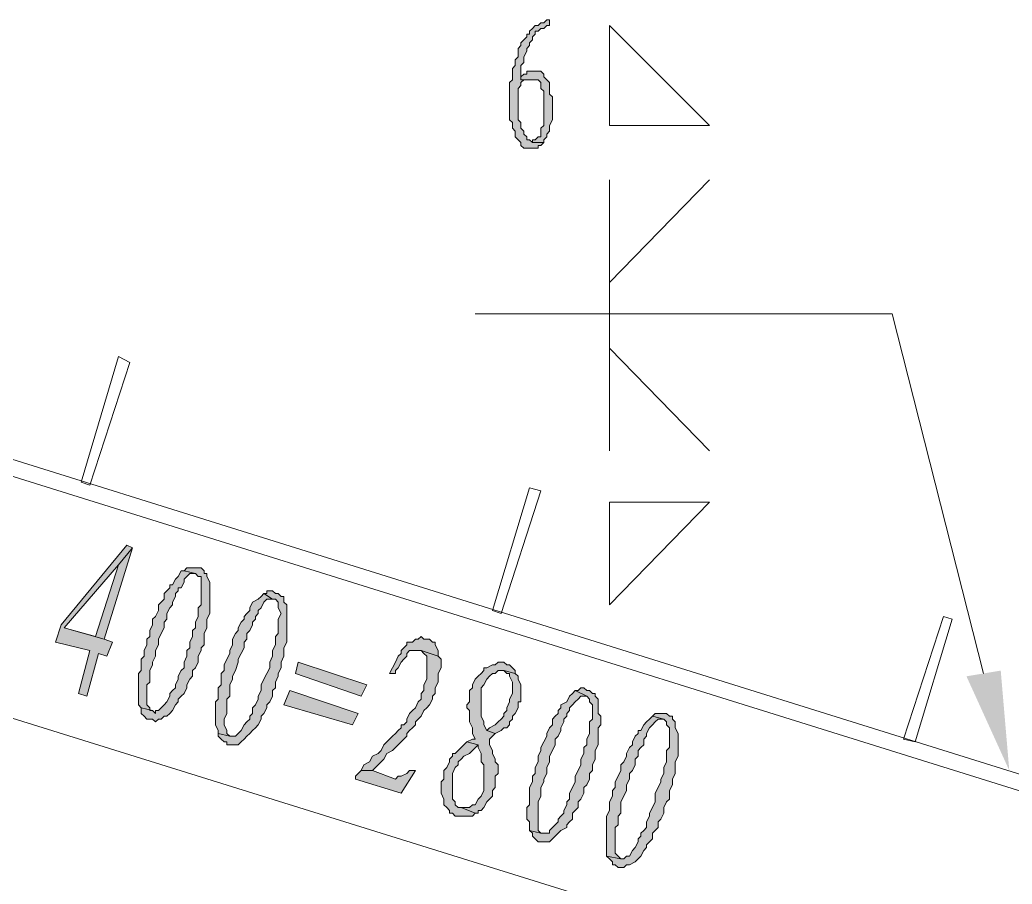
# Model space of a CAD drawing. Header units: millimetres. Extents: x 24 to 410, y 10 to 282.
# Drawn here: x 58.65 to 73.36, y 206.89 to 219.71 of the extents above; entities that cross this region are included whole.
import ezdxf

# ---------------------------------------------------------------- set-up
doc = ezdxf.new("R2010")
doc.units = ezdxf.units.MM

msp = doc.modelspace()

# ---------------------------------------------------------------- hatches: boundary and pattern name
h = msp.add_hatch(color=256)
h.dxf.hatch_style = 2
h.paths.add_polyline_path([(66.505667, 219.71), (66.463333, 219.71), (66.421, 219.667667), (66.378667, 219.667667), (66.336333, 219.625333), (66.294, 219.625333), (66.251667, 219.583), (66.209333, 219.540667), (66.209333, 219.498333), (66.167, 219.498333), (66.167, 219.456), (66.124667, 219.413667), (66.082333, 219.371333), (66.082333, 219.329), (66.04, 219.286667), (66.04, 219.159667), (65.997667, 219.117333), (65.997667, 219.032667), (65.955333, 218.990333), (65.955333, 218.821), (65.913, 218.778667), (65.913, 218.228333), (65.955333, 218.186), (65.955333, 218.101333), (65.997667, 218.059), (65.997667, 217.974333), (66.04, 217.932), (66.082333, 217.889667), (66.082333, 217.847333), (66.124667, 217.805), (66.336333, 217.805), (66.336333, 217.847333), (66.378667, 217.847333), (66.421, 217.889667), (66.251667, 217.889667), (66.209333, 217.932), (66.167, 217.932), (66.167, 217.974333), (66.124667, 218.016667), (66.124667, 218.059), (66.082333, 218.101333), (66.082333, 218.186), (66.04, 218.228333), (66.04, 218.694), (66.082333, 218.736333), (66.082333, 218.778667), (66.124667, 218.821), (66.294, 218.821), (66.082333, 218.821), (66.082333, 219.032667), (66.124667, 219.075), (66.124667, 219.159667), (66.167, 219.244333), (66.167, 219.286667), (66.209333, 219.329), (66.209333, 219.371333), (66.251667, 219.413667), (66.251667, 219.456), (66.294, 219.498333), (66.294, 219.540667), (66.336333, 219.540667), (66.378667, 219.583), (66.421, 219.583), (66.463333, 219.625333), (66.505667, 219.625333)])
h = msp.add_hatch(color=256)
h.dxf.hatch_style = 2
h.paths.add_polyline_path([(66.294, 218.948), (66.167, 218.948), (66.167, 218.905667), (66.124667, 218.905667), (66.082333, 218.863333), (66.082333, 218.821), (66.294, 218.821), (66.336333, 218.821), (66.378667, 218.778667), (66.378667, 218.694), (66.421, 218.651667), (66.421, 218.143667), (66.378667, 218.101333), (66.378667, 218.059), (66.378667, 217.974333), (66.336333, 217.974333), (66.294, 217.932), (66.251667, 217.932), (66.251667, 217.889667), (66.421, 217.889667), (66.421, 217.932), (66.463333, 217.974333), (66.463333, 218.016667), (66.505667, 218.059), (66.505667, 218.143667), (66.548, 218.228333), (66.548, 218.567), (66.505667, 218.609333), (66.505667, 218.778667), (66.463333, 218.821), (66.421, 218.863333), (66.421, 218.905667), (66.378667, 218.948)])
h = msp.add_hatch(color=256)
h.dxf.hatch_style = 2
h.paths.add_polyline_path([(60.325, 211.878333), (60.240333, 211.920667), (59.266667, 210.735333), (59.182, 210.481333), (59.69, 210.354333), (59.520667, 209.719333), (59.647667, 209.677), (59.817, 210.312), (59.944, 210.269667), (60.028667, 210.481333), (59.901667, 210.523667), (59.309, 210.693), (60.113333, 211.624333)])
h = msp.add_hatch(color=256)
h.dxf.hatch_style = 2
h.paths.add_polyline_path([(60.325, 211.878333), (60.113333, 211.624333), (59.774667, 210.566), (59.309, 210.693), (59.901667, 210.523667)])
h = msp.add_hatch(color=256)
h.dxf.hatch_style = 2
h.paths.add_polyline_path([(61.298667, 211.582), (61.129333, 211.582), (61.087, 211.539667), (61.256333, 211.497333), (61.298667, 211.455), (61.341, 211.455), (61.341, 211.412667), (61.341, 211.031667), (61.298667, 210.989333), (61.298667, 210.862333), (61.256333, 210.777667), (61.256333, 210.693), (61.214, 210.650667), (61.214, 210.566), (61.171667, 210.481333), (61.171667, 210.396667), (61.129333, 210.354333), (61.129333, 210.269667), (61.087, 210.185), (61.087, 210.100333), (61.044667, 210.058), (61.002333, 209.973333), (61.002333, 209.931), (60.96, 209.846333), (60.96, 209.804), (60.917667, 209.761667), (60.875333, 209.719333), (60.875333, 209.677), (60.833, 209.592333), (60.790667, 209.55), (60.748333, 209.507667), (60.706, 209.465333), (60.663667, 209.465333), (60.663667, 209.423), (60.621333, 209.465333), (60.452, 209.507667), (60.452, 209.423), (60.494333, 209.380667), (60.536667, 209.338333), (60.621333, 209.338333), (60.663667, 209.296), (60.706, 209.338333), (60.748333, 209.338333), (60.790667, 209.380667), (60.833, 209.380667), (60.875333, 209.423), (60.917667, 209.465333), (60.96, 209.55), (61.002333, 209.592333), (61.002333, 209.634667), (61.044667, 209.677), (61.087, 209.719333), (61.129333, 209.804), (61.129333, 209.846333), (61.171667, 209.931), (61.214, 209.973333), (61.214, 210.058), (61.256333, 210.100333), (61.298667, 210.185), (61.298667, 210.269667), (61.341, 210.354333), (61.341, 210.396667), (61.383333, 210.439), (61.383333, 210.608333), (61.425667, 210.693), (61.425667, 210.82), (61.468, 210.904667), (61.468, 211.370333), (61.425667, 211.455), (61.425667, 211.497333), (61.383333, 211.497333), (61.383333, 211.539667), (61.341, 211.582)])
h = msp.add_hatch(color=256)
h.dxf.hatch_style = 2
h.paths.add_polyline_path([(61.087, 211.539667), (61.044667, 211.539667), (61.002333, 211.455), (60.96, 211.412667), (60.917667, 211.328), (60.875333, 211.328), (60.875333, 211.285667), (60.833, 211.243333), (60.790667, 211.201), (60.790667, 211.116333), (60.748333, 211.074), (60.706, 211.031667), (60.706, 210.947), (60.663667, 210.862333), (60.621333, 210.82), (60.621333, 210.735333), (60.579, 210.650667), (60.579, 210.566), (60.536667, 210.523667), (60.536667, 210.439), (60.494333, 210.354333), (60.494333, 210.269667), (60.452, 210.227333), (60.452, 210.058), (60.409667, 210.015667), (60.409667, 209.931), (60.409667, 209.55), (60.452, 209.507667), (60.621333, 209.465333), (60.579, 209.465333), (60.579, 209.507667), (60.536667, 209.55), (60.536667, 209.846333), (60.579, 209.888667), (60.579, 210.058), (60.621333, 210.142667), (60.621333, 210.185), (60.663667, 210.269667), (60.663667, 210.354333), (60.706, 210.439), (60.706, 210.523667), (60.748333, 210.608333), (60.790667, 210.693), (60.790667, 210.777667), (60.833, 210.82), (60.833, 210.904667), (60.875333, 210.989333), (60.917667, 211.031667), (60.917667, 211.074), (60.96, 211.158667), (60.96, 211.201), (61.002333, 211.243333), (61.002333, 211.285667), (61.044667, 211.285667), (61.087, 211.370333), (61.087, 211.412667), (61.129333, 211.455), (61.171667, 211.497333), (61.256333, 211.497333)])
h = msp.add_hatch(color=256)
h.dxf.hatch_style = 2
h.paths.add_polyline_path([(62.272333, 211.201), (62.23, 211.158667), (62.187667, 211.116333), (62.103, 211.074), (62.060667, 210.989333), (62.060667, 210.947), (62.018333, 210.904667), (61.976, 210.862333), (61.976, 210.82), (61.933667, 210.777667), (61.891333, 210.693), (61.891333, 210.650667), (61.849, 210.608333), (61.806667, 210.523667), (61.806667, 210.439), (61.764333, 210.354333), (61.764333, 210.312), (61.722, 210.227333), (61.679667, 210.142667), (61.679667, 210.058), (61.637333, 210.015667), (61.637333, 209.846333), (61.595, 209.804), (61.595, 209.634667), (61.552667, 209.592333), (61.552667, 209.253667), (61.595, 209.169), (61.595, 209.126667), (61.764333, 209.084333), (61.722, 209.126667), (61.722, 209.169), (61.679667, 209.253667), (61.679667, 209.338333), (61.722, 209.423), (61.722, 209.634667), (61.764333, 209.677), (61.764333, 209.846333), (61.806667, 209.931), (61.806667, 209.973333), (61.849, 210.058), (61.891333, 210.185), (61.891333, 210.227333), (61.933667, 210.312), (61.976, 210.396667), (61.976, 210.481333), (62.018333, 210.523667), (62.018333, 210.608333), (62.060667, 210.650667), (62.103, 210.735333), (62.103, 210.777667), (62.145333, 210.82), (62.145333, 210.862333), (62.187667, 210.904667), (62.187667, 210.947), (62.23, 210.989333), (62.272333, 211.074), (62.314667, 211.116333), (62.399333, 211.116333)])
h = msp.add_hatch(color=256)
h.dxf.hatch_style = 2
h.paths.add_polyline_path([(62.441667, 211.201), (62.399333, 211.243333), (62.314667, 211.243333), (62.314667, 211.201), (62.272333, 211.201), (62.399333, 211.116333), (62.441667, 211.116333), (62.484, 211.074), (62.484, 210.989333), (62.526333, 210.904667), (62.484, 210.82), (62.484, 210.608333), (62.441667, 210.566), (62.441667, 210.439), (62.399333, 210.354333), (62.399333, 210.269667), (62.357, 210.185), (62.357, 210.100333), (62.314667, 210.015667), (62.272333, 209.931), (62.23, 209.846333), (62.23, 209.761667), (62.187667, 209.677), (62.187667, 209.634667), (62.145333, 209.55), (62.103, 209.507667), (62.103, 209.423), (62.060667, 209.380667), (62.060667, 209.338333), (62.018333, 209.296), (61.976, 209.253667), (61.933667, 209.169), (61.891333, 209.126667), (61.849, 209.084333), (61.764333, 209.084333), (61.595, 209.126667), (61.595, 209.084333), (61.637333, 209.042), (61.679667, 208.999667), (61.722, 208.999667), (61.722, 208.957333), (61.891333, 208.957333), (61.933667, 208.999667), (61.976, 209.042), (62.018333, 209.084333), (62.060667, 209.126667), (62.103, 209.169), (62.145333, 209.211333), (62.187667, 209.253667), (62.23, 209.338333), (62.23, 209.380667), (62.272333, 209.423), (62.314667, 209.507667), (62.314667, 209.55), (62.357, 209.592333), (62.399333, 209.677), (62.399333, 209.761667), (62.441667, 209.804), (62.441667, 209.888667), (62.484, 209.973333), (62.484, 210.015667), (62.526333, 210.100333), (62.526333, 210.185), (62.568667, 210.269667), (62.568667, 210.396667), (62.611, 210.481333), (62.611, 211.031667), (62.568667, 211.074), (62.568667, 211.158667), (62.526333, 211.158667), (62.484, 211.201)])
h = msp.add_hatch(color=256)
h.dxf.hatch_style = 2
h.paths.add_polyline_path([(64.685333, 210.523667), (64.643, 210.523667), (64.600667, 210.566), (64.558333, 210.523667), (64.516, 210.523667), (64.473667, 210.481333), (64.389, 210.481333), (64.389, 210.439), (64.346667, 210.396667), (64.304333, 210.354333), (64.304333, 210.312), (64.262, 210.269667), (64.219667, 210.185), (64.177333, 210.100333), (64.135, 210.015667), (64.219667, 210.015667), (64.219667, 210.058), (64.262, 210.100333), (64.304333, 210.185), (64.346667, 210.227333), (64.389, 210.269667), (64.389, 210.312), (64.431333, 210.354333), (64.516, 210.354333), (64.600667, 210.354333), (64.854667, 210.269667), (64.854667, 210.354333), (64.812333, 210.439), (64.812333, 210.481333), (64.77, 210.481333), (64.727667, 210.523667)])
h = msp.add_hatch(color=256)
h.dxf.hatch_style = 2
h.paths.add_polyline_path([(64.854667, 210.269667), (64.600667, 210.354333), (64.643, 210.312), (64.685333, 210.269667), (64.685333, 209.931), (64.643, 209.846333), (64.643, 209.761667), (64.600667, 209.719333), (64.600667, 209.634667), (64.558333, 209.592333), (64.516, 209.507667), (64.473667, 209.465333), (64.431333, 209.423), (64.389, 209.338333), (64.389, 209.296), (64.346667, 209.253667), (64.304333, 209.253667), (64.304333, 209.211333), (64.262, 209.169), (64.219667, 209.126667), (64.177333, 209.084333), (64.135, 209.042), (64.092667, 208.999667), (64.050333, 208.957333), (64.008, 208.872667), (63.965667, 208.830333), (63.881, 208.788), (63.838667, 208.703333), (63.754, 208.661), (63.711667, 208.576333), (63.881, 208.576333), (63.923333, 208.618667), (63.965667, 208.661), (64.008, 208.703333), (64.050333, 208.745667), (64.092667, 208.830333), (64.177333, 208.872667), (64.219667, 208.915), (64.262, 208.957333), (64.304333, 208.999667), (64.346667, 209.042), (64.389, 209.084333), (64.389, 209.126667), (64.431333, 209.169), (64.473667, 209.211333), (64.516, 209.253667), (64.516, 209.296), (64.558333, 209.338333), (64.600667, 209.380667), (64.643, 209.465333), (64.685333, 209.507667), (64.727667, 209.55), (64.77, 209.634667), (64.77, 209.677), (64.812333, 209.719333), (64.812333, 209.804), (64.854667, 209.888667), (64.854667, 210.015667), (64.897, 210.100333), (64.897, 210.227333)])
h = msp.add_hatch(color=256)
h.dxf.hatch_style = 2
h.paths.add_polyline_path([(63.796333, 209.846333), (62.780333, 210.185), (62.738, 210.015667), (63.711667, 209.677)])
h = msp.add_hatch(color=256)
h.dxf.hatch_style = 2
h.paths.add_polyline_path([(65.870667, 210.142667), (65.828333, 210.185), (65.743667, 210.185), (65.701333, 210.142667), (65.659, 210.142667), (65.574333, 210.100333), (65.532, 210.100333), (65.532, 210.058), (65.489667, 210.015667), (65.447333, 209.973333), (65.405, 209.931), (65.362667, 209.846333), (65.362667, 209.804), (65.320333, 209.761667), (65.320333, 209.592333), (65.278, 209.55), (65.278, 209.507667), (65.320333, 209.465333), (65.320333, 209.296), (65.362667, 209.211333), (65.362667, 209.126667), (65.405, 209.042), (65.362667, 209.042), (65.278, 208.999667), (65.447333, 208.957333), (65.447333, 208.915), (65.489667, 208.830333), (65.489667, 208.703333), (65.532, 208.661), (65.532, 208.28), (65.489667, 208.195333), (65.447333, 208.153), (65.405, 208.068333), (65.362667, 208.068333), (65.320333, 208.026), (65.193333, 208.026), (65.405, 207.941333), (65.447333, 207.941333), (65.447333, 207.983667), (65.489667, 207.983667), (65.532, 208.026), (65.574333, 208.110667), (65.616667, 208.153), (65.659, 208.195333), (65.659, 208.28), (65.701333, 208.322333), (65.701333, 208.491667), (65.743667, 208.534), (65.743667, 208.661), (65.701333, 208.703333), (65.701333, 208.745667), (65.659, 208.830333), (65.659, 208.872667), (65.616667, 208.957333), (65.616667, 209.042), (65.659, 209.084333), (65.701333, 209.126667), (65.574333, 209.169), (65.532, 209.253667), (65.532, 209.296), (65.489667, 209.380667), (65.489667, 209.804), (65.532, 209.846333), (65.574333, 209.931), (65.616667, 209.973333), (65.659, 210.015667), (65.701333, 210.015667), (65.743667, 210.058), (65.828333, 210.058), (65.997667, 210.015667), (65.997667, 210.058), (65.955333, 210.100333), (65.913, 210.142667)])
h = msp.add_hatch(color=256)
h.dxf.hatch_style = 2
h.paths.add_polyline_path([(65.997667, 210.015667), (65.828333, 210.058), (65.870667, 210.015667), (65.913, 210.015667), (65.913, 209.973333), (65.955333, 209.888667), (65.955333, 209.719333), (65.913, 209.634667), (65.913, 209.592333), (65.870667, 209.507667), (65.870667, 209.465333), (65.828333, 209.423), (65.828333, 209.380667), (65.786, 209.338333), (65.743667, 209.296), (65.701333, 209.253667), (65.616667, 209.211333), (65.574333, 209.169), (65.701333, 209.126667), (65.786, 209.169), (65.828333, 209.211333), (65.870667, 209.211333), (65.913, 209.253667), (65.913, 209.296), (65.955333, 209.338333), (65.955333, 209.380667), (65.997667, 209.423), (66.04, 209.507667), (66.04, 209.592333), (66.082333, 209.592333), (66.082333, 209.846333), (66.04, 209.931), (66.04, 209.973333)])
h = msp.add_hatch(color=256)
h.dxf.hatch_style = 2
h.paths.add_polyline_path([(73.194333, 210.058), (73.321333, 208.576333), (72.686333, 209.973333)])
h = msp.add_hatch(color=256)
h.dxf.hatch_style = 2
h.paths.add_polyline_path([(67.056, 209.761667), (67.013667, 209.804), (66.971333, 209.804), (66.929, 209.761667), (66.886667, 209.761667), (67.056, 209.677), (67.098333, 209.634667), (67.098333, 209.592333), (67.140667, 209.55), (67.140667, 209.338333), (67.098333, 209.296), (67.098333, 209.126667), (67.056, 209.042), (67.056, 208.957333), (67.013667, 208.915), (67.013667, 208.830333), (66.971333, 208.745667), (66.971333, 208.661), (66.929, 208.576333), (66.886667, 208.491667), (66.886667, 208.407), (66.844333, 208.322333), (66.802, 208.237667), (66.802, 208.153), (66.759667, 208.110667), (66.759667, 208.068333), (66.717333, 207.983667), (66.717333, 207.941333), (66.675, 207.899), (66.632667, 207.856667), (66.632667, 207.814333), (66.548, 207.729667), (66.505667, 207.687333), (66.505667, 207.645), (66.463333, 207.645), (66.378667, 207.645), (66.209333, 207.687333), (66.251667, 207.645), (66.251667, 207.602667), (66.294, 207.560333), (66.336333, 207.518), (66.505667, 207.518), (66.548, 207.560333), (66.590333, 207.602667), (66.632667, 207.645), (66.675, 207.687333), (66.759667, 207.729667), (66.759667, 207.772), (66.802, 207.814333), (66.844333, 207.856667), (66.844333, 207.941333), (66.886667, 207.983667), (66.929, 208.026), (66.929, 208.110667), (66.971333, 208.153), (67.013667, 208.237667), (67.013667, 208.322333), (67.056, 208.364667), (67.098333, 208.449333), (67.098333, 208.534), (67.140667, 208.576333), (67.140667, 208.661), (67.183, 208.745667), (67.183, 208.872667), (67.225333, 208.957333), (67.225333, 209.211333), (67.267667, 209.253667), (67.267667, 209.380667), (67.225333, 209.423), (67.225333, 209.634667), (67.183, 209.677), (67.183, 209.719333), (67.140667, 209.719333), (67.098333, 209.761667)])
h = msp.add_hatch(color=256)
h.dxf.hatch_style = 2
h.paths.add_polyline_path([(63.669333, 209.423), (62.653333, 209.761667), (62.568667, 209.55), (63.584667, 209.253667)])
h = msp.add_hatch(color=256)
h.dxf.hatch_style = 2
h.paths.add_polyline_path([(66.886667, 209.761667), (66.844333, 209.719333), (66.802, 209.677), (66.759667, 209.592333), (66.675, 209.55), (66.675, 209.507667), (66.632667, 209.465333), (66.632667, 209.423), (66.590333, 209.380667), (66.548, 209.338333), (66.548, 209.253667), (66.505667, 209.211333), (66.463333, 209.126667), (66.463333, 209.084333), (66.421, 208.999667), (66.378667, 208.915), (66.378667, 208.872667), (66.336333, 208.788), (66.336333, 208.703333), (66.294, 208.618667), (66.294, 208.534), (66.251667, 208.491667), (66.251667, 208.407), (66.209333, 208.322333), (66.209333, 208.195333), (66.209333, 208.153), (66.209333, 208.068333), (66.167, 208.026), (66.167, 207.856667), (66.209333, 207.814333), (66.209333, 207.687333), (66.378667, 207.645), (66.336333, 207.687333), (66.336333, 208.110667), (66.378667, 208.195333), (66.378667, 208.322333), (66.421, 208.407), (66.421, 208.449333), (66.463333, 208.534), (66.463333, 208.618667), (66.505667, 208.703333), (66.505667, 208.788), (66.548, 208.872667), (66.590333, 208.957333), (66.590333, 209.042), (66.632667, 209.084333), (66.675, 209.169), (66.675, 209.211333), (66.717333, 209.296), (66.717333, 209.338333), (66.759667, 209.380667), (66.759667, 209.423), (66.802, 209.465333), (66.802, 209.507667), (66.844333, 209.55), (66.886667, 209.592333), (66.929, 209.634667), (66.971333, 209.677), (67.056, 209.677)])
h = msp.add_hatch(color=256)
h.dxf.hatch_style = 2
h.paths.add_polyline_path([(68.241333, 209.423), (68.072, 209.423), (68.029667, 209.380667), (68.199, 209.338333), (68.241333, 209.296), (68.241333, 209.253667), (68.283667, 209.211333), (68.283667, 208.915), (68.241333, 208.872667), (68.241333, 208.703333), (68.199, 208.618667), (68.199, 208.534), (68.156667, 208.449333), (68.156667, 208.407), (68.114333, 208.322333), (68.072, 208.237667), (68.072, 208.195333), (68.072, 208.110667), (68.029667, 208.026), (67.987333, 207.941333), (67.987333, 207.899), (67.945, 207.814333), (67.945, 207.729667), (67.902667, 207.687333), (67.860333, 207.645), (67.860333, 207.602667), (67.818, 207.560333), (67.818, 207.518), (67.775667, 207.433333), (67.733333, 207.391), (67.691, 207.306333), (67.648667, 207.306333), (67.606333, 207.264), (67.564, 207.264), (67.352333, 207.306333), (67.394667, 207.264), (67.437, 207.221667), (67.437, 207.179333), (67.479333, 207.179333), (67.521667, 207.137), (67.606333, 207.137), (67.648667, 207.179333), (67.691, 207.179333), (67.775667, 207.221667), (67.818, 207.264), (67.860333, 207.306333), (67.902667, 207.391), (67.945, 207.433333), (67.945, 207.475667), (67.987333, 207.518), (68.029667, 207.560333), (68.029667, 207.645), (68.072, 207.687333), (68.114333, 207.729667), (68.114333, 207.814333), (68.156667, 207.856667), (68.199, 207.941333), (68.199, 208.026), (68.241333, 208.110667), (68.283667, 208.153), (68.283667, 208.28), (68.326, 208.364667), (68.326, 208.449333), (68.368333, 208.534), (68.368333, 208.703333), (68.410667, 208.788), (68.410667, 209.126667), (68.368333, 209.211333), (68.368333, 209.296), (68.326, 209.338333), (68.326, 209.380667), (68.283667, 209.380667)])
h = msp.add_hatch(color=256)
h.dxf.hatch_style = 2
h.paths.add_polyline_path([(68.029667, 209.380667), (67.987333, 209.338333), (67.945, 209.296), (67.902667, 209.253667), (67.860333, 209.169), (67.818, 209.169), (67.818, 209.126667), (67.775667, 209.084333), (67.733333, 208.999667), (67.733333, 208.957333), (67.691, 208.915), (67.648667, 208.830333), (67.648667, 208.788), (67.606333, 208.703333), (67.564, 208.661), (67.564, 208.576333), (67.521667, 208.491667), (67.479333, 208.407), (67.479333, 208.322333), (67.437, 208.28), (67.437, 208.195333), (67.394667, 208.110667), (67.394667, 207.983667), (67.352333, 207.899), (67.352333, 207.856667), (67.352333, 207.772), (67.352333, 207.306333), (67.564, 207.264), (67.521667, 207.306333), (67.479333, 207.348667), (67.479333, 207.729667), (67.521667, 207.772), (67.521667, 207.899), (67.564, 207.941333), (67.564, 208.110667), (67.606333, 208.195333), (67.648667, 208.28), (67.648667, 208.364667), (67.691, 208.449333), (67.691, 208.534), (67.733333, 208.576333), (67.775667, 208.661), (67.775667, 208.745667), (67.818, 208.788), (67.818, 208.872667), (67.860333, 208.915), (67.902667, 208.957333), (67.902667, 209.042), (67.945, 209.084333), (67.945, 209.126667), (67.987333, 209.211333), (68.029667, 209.253667), (68.072, 209.296), (68.114333, 209.338333), (68.199, 209.338333)])
h = msp.add_hatch(color=256)
h.dxf.hatch_style = 2
h.paths.add_polyline_path([(65.278, 208.999667), (65.235667, 208.957333), (65.193333, 208.915), (65.151, 208.872667), (65.108667, 208.830333), (65.066333, 208.830333), (65.066333, 208.788), (65.024, 208.745667), (65.024, 208.703333), (64.981667, 208.618667), (64.939333, 208.576333), (64.939333, 208.449333), (64.897, 208.407), (64.897, 208.237667), (64.939333, 208.153), (64.939333, 208.068333), (64.981667, 208.026), (65.024, 207.983667), (65.024, 207.941333), (65.066333, 207.941333), (65.108667, 207.899), (65.151, 207.899), (65.193333, 207.899), (65.362667, 207.899), (65.405, 207.941333), (65.193333, 208.026), (65.151, 208.026), (65.108667, 208.068333), (65.108667, 208.110667), (65.066333, 208.153), (65.066333, 208.534), (65.108667, 208.618667), (65.151, 208.661), (65.151, 208.703333), (65.193333, 208.745667), (65.235667, 208.788), (65.320333, 208.830333), (65.362667, 208.872667), (65.447333, 208.957333)])
h = msp.add_hatch(color=256)
h.dxf.hatch_style = 2
h.paths.add_polyline_path([(64.516, 208.576333), (64.431333, 208.576333), (64.389, 208.534), (64.304333, 208.491667), (64.262, 208.491667), (64.219667, 208.449333), (63.881, 208.576333), (63.711667, 208.576333), (63.627, 208.491667), (63.627, 208.449333), (64.304333, 208.237667)])

# ---------------------------------------------------------------- linework, layer by layer
at = {"lineweight": 0}
for points in [[(66.505667, 219.71), (66.463333, 219.71), (66.421, 219.667667), (66.378667, 219.667667), (66.336333, 219.625333), (66.294, 219.625333), (66.251667, 219.583), (66.209333, 219.540667), (66.209333, 219.498333), (66.167, 219.498333), (66.167, 219.456), (66.124667, 219.413667), (66.082333, 219.371333), (66.082333, 219.329), (66.04, 219.286667), (66.04, 219.159667), (65.997667, 219.117333), (65.997667, 219.032667), (65.955333, 218.990333), (65.955333, 218.821), (65.913, 218.778667), (65.913, 218.228333), (65.955333, 218.186), (65.955333, 218.101333), (65.997667, 218.059), (65.997667, 217.974333), (66.04, 217.932), (66.082333, 217.889667), (66.082333, 217.847333), (66.124667, 217.805), (66.336333, 217.805), (66.336333, 217.847333), (66.378667, 217.847333), (66.421, 217.889667), (66.251667, 217.889667), (66.209333, 217.932), (66.167, 217.932), (66.167, 217.974333), (66.124667, 218.016667), (66.124667, 218.059), (66.082333, 218.101333), (66.082333, 218.186), (66.04, 218.228333), (66.04, 218.694), (66.082333, 218.736333), (66.082333, 218.778667), (66.124667, 218.821), (66.294, 218.821), (66.082333, 218.821), (66.082333, 219.032667), (66.124667, 219.075), (66.124667, 219.159667), (66.167, 219.244333), (66.167, 219.286667), (66.209333, 219.329), (66.209333, 219.371333), (66.251667, 219.413667), (66.251667, 219.456), (66.294, 219.498333), (66.294, 219.540667), (66.336333, 219.540667), (66.378667, 219.583), (66.421, 219.583), (66.463333, 219.625333), (66.505667, 219.625333)], [(67.394667, 218.143667), (67.394667, 219.625333), (68.876333, 218.143667)], [(66.294, 218.948), (66.167, 218.948), (66.167, 218.905667), (66.124667, 218.905667), (66.082333, 218.863333), (66.082333, 218.821), (66.294, 218.821), (66.336333, 218.821), (66.378667, 218.778667), (66.378667, 218.694), (66.421, 218.651667), (66.421, 218.143667), (66.378667, 218.101333), (66.378667, 218.059), (66.378667, 217.974333), (66.336333, 217.974333), (66.294, 217.932), (66.251667, 217.932), (66.251667, 217.889667), (66.421, 217.889667), (66.421, 217.932), (66.463333, 217.974333), (66.463333, 218.016667), (66.505667, 218.059), (66.505667, 218.143667), (66.548, 218.228333), (66.548, 218.567), (66.505667, 218.609333), (66.505667, 218.778667), (66.463333, 218.821), (66.421, 218.863333), (66.421, 218.905667), (66.378667, 218.948)], [(67.394667, 212.555667), (67.394667, 211.031667), (68.876333, 212.555667)], [(60.325, 211.878333), (60.240333, 211.920667), (59.266667, 210.735333), (59.182, 210.481333), (59.69, 210.354333), (59.520667, 209.719333), (59.647667, 209.677), (59.817, 210.312), (59.944, 210.269667), (60.028667, 210.481333), (59.901667, 210.523667), (59.309, 210.693), (60.113333, 211.624333)], [(60.325, 211.878333), (60.113333, 211.624333), (59.774667, 210.566), (59.309, 210.693), (59.901667, 210.523667)], [(61.298667, 211.582), (61.129333, 211.582), (61.087, 211.539667), (61.256333, 211.497333), (61.298667, 211.455), (61.341, 211.455), (61.341, 211.412667), (61.341, 211.031667), (61.298667, 210.989333), (61.298667, 210.862333), (61.256333, 210.777667), (61.256333, 210.693), (61.214, 210.650667), (61.214, 210.566), (61.171667, 210.481333), (61.171667, 210.396667), (61.129333, 210.354333), (61.129333, 210.269667), (61.087, 210.185), (61.087, 210.100333), (61.044667, 210.058), (61.002333, 209.973333), (61.002333, 209.931), (60.96, 209.846333), (60.96, 209.804), (60.917667, 209.761667), (60.875333, 209.719333), (60.875333, 209.677), (60.833, 209.592333), (60.790667, 209.55), (60.748333, 209.507667), (60.706, 209.465333), (60.663667, 209.465333), (60.663667, 209.423), (60.621333, 209.465333), (60.452, 209.507667), (60.452, 209.423), (60.494333, 209.380667), (60.536667, 209.338333), (60.621333, 209.338333), (60.663667, 209.296), (60.706, 209.338333), (60.748333, 209.338333), (60.790667, 209.380667), (60.833, 209.380667), (60.875333, 209.423), (60.917667, 209.465333), (60.96, 209.55), (61.002333, 209.592333), (61.002333, 209.634667), (61.044667, 209.677), (61.087, 209.719333), (61.129333, 209.804), (61.129333, 209.846333), (61.171667, 209.931), (61.214, 209.973333), (61.214, 210.058), (61.256333, 210.100333), (61.298667, 210.185), (61.298667, 210.269667), (61.341, 210.354333), (61.341, 210.396667), (61.383333, 210.439), (61.383333, 210.608333), (61.425667, 210.693), (61.425667, 210.82), (61.468, 210.904667), (61.468, 211.370333), (61.425667, 211.455), (61.425667, 211.497333), (61.383333, 211.497333), (61.383333, 211.539667), (61.341, 211.582)], [(61.087, 211.539667), (61.044667, 211.539667), (61.002333, 211.455), (60.96, 211.412667), (60.917667, 211.328), (60.875333, 211.328), (60.875333, 211.285667), (60.833, 211.243333), (60.790667, 211.201), (60.790667, 211.116333), (60.748333, 211.074), (60.706, 211.031667), (60.706, 210.947), (60.663667, 210.862333), (60.621333, 210.82), (60.621333, 210.735333), (60.579, 210.650667), (60.579, 210.566), (60.536667, 210.523667), (60.536667, 210.439), (60.494333, 210.354333), (60.494333, 210.269667), (60.452, 210.227333), (60.452, 210.058), (60.409667, 210.015667), (60.409667, 209.931), (60.409667, 209.55), (60.452, 209.507667), (60.621333, 209.465333), (60.579, 209.465333), (60.579, 209.507667), (60.536667, 209.55), (60.536667, 209.846333), (60.579, 209.888667), (60.579, 210.058), (60.621333, 210.142667), (60.621333, 210.185), (60.663667, 210.269667), (60.663667, 210.354333), (60.706, 210.439), (60.706, 210.523667), (60.748333, 210.608333), (60.790667, 210.693), (60.790667, 210.777667), (60.833, 210.82), (60.833, 210.904667), (60.875333, 210.989333), (60.917667, 211.031667), (60.917667, 211.074), (60.96, 211.158667), (60.96, 211.201), (61.002333, 211.243333), (61.002333, 211.285667), (61.044667, 211.285667), (61.087, 211.370333), (61.087, 211.412667), (61.129333, 211.455), (61.171667, 211.497333), (61.256333, 211.497333)], [(62.272333, 211.201), (62.23, 211.158667), (62.187667, 211.116333), (62.103, 211.074), (62.060667, 210.989333), (62.060667, 210.947), (62.018333, 210.904667), (61.976, 210.862333), (61.976, 210.82), (61.933667, 210.777667), (61.891333, 210.693), (61.891333, 210.650667), (61.849, 210.608333), (61.806667, 210.523667), (61.806667, 210.439), (61.764333, 210.354333), (61.764333, 210.312), (61.722, 210.227333), (61.679667, 210.142667), (61.679667, 210.058), (61.637333, 210.015667), (61.637333, 209.846333), (61.595, 209.804), (61.595, 209.634667), (61.552667, 209.592333), (61.552667, 209.253667), (61.595, 209.169), (61.595, 209.126667), (61.764333, 209.084333), (61.722, 209.126667), (61.722, 209.169), (61.679667, 209.253667), (61.679667, 209.338333), (61.722, 209.423), (61.722, 209.634667), (61.764333, 209.677), (61.764333, 209.846333), (61.806667, 209.931), (61.806667, 209.973333), (61.849, 210.058), (61.891333, 210.185), (61.891333, 210.227333), (61.933667, 210.312), (61.976, 210.396667), (61.976, 210.481333), (62.018333, 210.523667), (62.018333, 210.608333), (62.060667, 210.650667), (62.103, 210.735333), (62.103, 210.777667), (62.145333, 210.82), (62.145333, 210.862333), (62.187667, 210.904667), (62.187667, 210.947), (62.23, 210.989333), (62.272333, 211.074), (62.314667, 211.116333), (62.399333, 211.116333)], [(62.441667, 211.201), (62.399333, 211.243333), (62.314667, 211.243333), (62.314667, 211.201), (62.272333, 211.201), (62.399333, 211.116333), (62.441667, 211.116333), (62.484, 211.074), (62.484, 210.989333), (62.526333, 210.904667), (62.484, 210.82), (62.484, 210.608333), (62.441667, 210.566), (62.441667, 210.439), (62.399333, 210.354333), (62.399333, 210.269667), (62.357, 210.185), (62.357, 210.100333), (62.314667, 210.015667), (62.272333, 209.931), (62.23, 209.846333), (62.23, 209.761667), (62.187667, 209.677), (62.187667, 209.634667), (62.145333, 209.55), (62.103, 209.507667), (62.103, 209.423), (62.060667, 209.380667), (62.060667, 209.338333), (62.018333, 209.296), (61.976, 209.253667), (61.933667, 209.169), (61.891333, 209.126667), (61.849, 209.084333), (61.764333, 209.084333), (61.595, 209.126667), (61.595, 209.084333), (61.637333, 209.042), (61.679667, 208.999667), (61.722, 208.999667), (61.722, 208.957333), (61.891333, 208.957333), (61.933667, 208.999667), (61.976, 209.042), (62.018333, 209.084333), (62.060667, 209.126667), (62.103, 209.169), (62.145333, 209.211333), (62.187667, 209.253667), (62.23, 209.338333), (62.23, 209.380667), (62.272333, 209.423), (62.314667, 209.507667), (62.314667, 209.55), (62.357, 209.592333), (62.399333, 209.677), (62.399333, 209.761667), (62.441667, 209.804), (62.441667, 209.888667), (62.484, 209.973333), (62.484, 210.015667), (62.526333, 210.100333), (62.526333, 210.185), (62.568667, 210.269667), (62.568667, 210.396667), (62.611, 210.481333), (62.611, 211.031667), (62.568667, 211.074), (62.568667, 211.158667), (62.526333, 211.158667), (62.484, 211.201)], [(64.685333, 210.523667), (64.643, 210.523667), (64.600667, 210.566), (64.558333, 210.523667), (64.516, 210.523667), (64.473667, 210.481333), (64.389, 210.481333), (64.389, 210.439), (64.346667, 210.396667), (64.304333, 210.354333), (64.304333, 210.312), (64.262, 210.269667), (64.219667, 210.185), (64.177333, 210.100333), (64.135, 210.015667), (64.219667, 210.015667), (64.219667, 210.058), (64.262, 210.100333), (64.304333, 210.185), (64.346667, 210.227333), (64.389, 210.269667), (64.389, 210.312), (64.431333, 210.354333), (64.516, 210.354333), (64.600667, 210.354333), (64.854667, 210.269667), (64.854667, 210.354333), (64.812333, 210.439), (64.812333, 210.481333), (64.77, 210.481333), (64.727667, 210.523667)], [(64.854667, 210.269667), (64.600667, 210.354333), (64.643, 210.312), (64.685333, 210.269667), (64.685333, 209.931), (64.643, 209.846333), (64.643, 209.761667), (64.600667, 209.719333), (64.600667, 209.634667), (64.558333, 209.592333), (64.516, 209.507667), (64.473667, 209.465333), (64.431333, 209.423), (64.389, 209.338333), (64.389, 209.296), (64.346667, 209.253667), (64.304333, 209.253667), (64.304333, 209.211333), (64.262, 209.169), (64.219667, 209.126667), (64.177333, 209.084333), (64.135, 209.042), (64.092667, 208.999667), (64.050333, 208.957333), (64.008, 208.872667), (63.965667, 208.830333), (63.881, 208.788), (63.838667, 208.703333), (63.754, 208.661), (63.711667, 208.576333), (63.881, 208.576333), (63.923333, 208.618667), (63.965667, 208.661), (64.008, 208.703333), (64.050333, 208.745667), (64.092667, 208.830333), (64.177333, 208.872667), (64.219667, 208.915), (64.262, 208.957333), (64.304333, 208.999667), (64.346667, 209.042), (64.389, 209.084333), (64.389, 209.126667), (64.431333, 209.169), (64.473667, 209.211333), (64.516, 209.253667), (64.516, 209.296), (64.558333, 209.338333), (64.600667, 209.380667), (64.643, 209.465333), (64.685333, 209.507667), (64.727667, 209.55), (64.77, 209.634667), (64.77, 209.677), (64.812333, 209.719333), (64.812333, 209.804), (64.854667, 209.888667), (64.854667, 210.015667), (64.897, 210.100333), (64.897, 210.227333)], [(63.796333, 209.846333), (62.780333, 210.185), (62.738, 210.015667), (63.711667, 209.677)], [(65.870667, 210.142667), (65.828333, 210.185), (65.743667, 210.185), (65.701333, 210.142667), (65.659, 210.142667), (65.574333, 210.100333), (65.532, 210.100333), (65.532, 210.058), (65.489667, 210.015667), (65.447333, 209.973333), (65.405, 209.931), (65.362667, 209.846333), (65.362667, 209.804), (65.320333, 209.761667), (65.320333, 209.592333), (65.278, 209.55), (65.278, 209.507667), (65.320333, 209.465333), (65.320333, 209.296), (65.362667, 209.211333), (65.362667, 209.126667), (65.405, 209.042), (65.362667, 209.042), (65.278, 208.999667), (65.447333, 208.957333), (65.447333, 208.915), (65.489667, 208.830333), (65.489667, 208.703333), (65.532, 208.661), (65.532, 208.28), (65.489667, 208.195333), (65.447333, 208.153), (65.405, 208.068333), (65.362667, 208.068333), (65.320333, 208.026), (65.193333, 208.026), (65.405, 207.941333), (65.447333, 207.941333), (65.447333, 207.983667), (65.489667, 207.983667), (65.532, 208.026), (65.574333, 208.110667), (65.616667, 208.153), (65.659, 208.195333), (65.659, 208.28), (65.701333, 208.322333), (65.701333, 208.491667), (65.743667, 208.534), (65.743667, 208.661), (65.701333, 208.703333), (65.701333, 208.745667), (65.659, 208.830333), (65.659, 208.872667), (65.616667, 208.957333), (65.616667, 209.042), (65.659, 209.084333), (65.701333, 209.126667), (65.574333, 209.169), (65.532, 209.253667), (65.532, 209.296), (65.489667, 209.380667), (65.489667, 209.804), (65.532, 209.846333), (65.574333, 209.931), (65.616667, 209.973333), (65.659, 210.015667), (65.701333, 210.015667), (65.743667, 210.058), (65.828333, 210.058), (65.997667, 210.015667), (65.997667, 210.058), (65.955333, 210.100333), (65.913, 210.142667)], [(65.997667, 210.015667), (65.828333, 210.058), (65.870667, 210.015667), (65.913, 210.015667), (65.913, 209.973333), (65.955333, 209.888667), (65.955333, 209.719333), (65.913, 209.634667), (65.913, 209.592333), (65.870667, 209.507667), (65.870667, 209.465333), (65.828333, 209.423), (65.828333, 209.380667), (65.786, 209.338333), (65.743667, 209.296), (65.701333, 209.253667), (65.616667, 209.211333), (65.574333, 209.169), (65.701333, 209.126667), (65.786, 209.169), (65.828333, 209.211333), (65.870667, 209.211333), (65.913, 209.253667), (65.913, 209.296), (65.955333, 209.338333), (65.955333, 209.380667), (65.997667, 209.423), (66.04, 209.507667), (66.04, 209.592333), (66.082333, 209.592333), (66.082333, 209.846333), (66.04, 209.931), (66.04, 209.973333)], [(67.056, 209.761667), (67.013667, 209.804), (66.971333, 209.804), (66.929, 209.761667), (66.886667, 209.761667), (67.056, 209.677), (67.098333, 209.634667), (67.098333, 209.592333), (67.140667, 209.55), (67.140667, 209.338333), (67.098333, 209.296), (67.098333, 209.126667), (67.056, 209.042), (67.056, 208.957333), (67.013667, 208.915), (67.013667, 208.830333), (66.971333, 208.745667), (66.971333, 208.661), (66.929, 208.576333), (66.886667, 208.491667), (66.886667, 208.407), (66.844333, 208.322333), (66.802, 208.237667), (66.802, 208.153), (66.759667, 208.110667), (66.759667, 208.068333), (66.717333, 207.983667), (66.717333, 207.941333), (66.675, 207.899), (66.632667, 207.856667), (66.632667, 207.814333), (66.548, 207.729667), (66.505667, 207.687333), (66.505667, 207.645), (66.463333, 207.645), (66.378667, 207.645), (66.209333, 207.687333), (66.251667, 207.645), (66.251667, 207.602667), (66.294, 207.560333), (66.336333, 207.518), (66.505667, 207.518), (66.548, 207.560333), (66.590333, 207.602667), (66.632667, 207.645), (66.675, 207.687333), (66.759667, 207.729667), (66.759667, 207.772), (66.802, 207.814333), (66.844333, 207.856667), (66.844333, 207.941333), (66.886667, 207.983667), (66.929, 208.026), (66.929, 208.110667), (66.971333, 208.153), (67.013667, 208.237667), (67.013667, 208.322333), (67.056, 208.364667), (67.098333, 208.449333), (67.098333, 208.534), (67.140667, 208.576333), (67.140667, 208.661), (67.183, 208.745667), (67.183, 208.872667), (67.225333, 208.957333), (67.225333, 209.211333), (67.267667, 209.253667), (67.267667, 209.380667), (67.225333, 209.423), (67.225333, 209.634667), (67.183, 209.677), (67.183, 209.719333), (67.140667, 209.719333), (67.098333, 209.761667)], [(63.669333, 209.423), (62.653333, 209.761667), (62.568667, 209.55), (63.584667, 209.253667)], [(66.886667, 209.761667), (66.844333, 209.719333), (66.802, 209.677), (66.759667, 209.592333), (66.675, 209.55), (66.675, 209.507667), (66.632667, 209.465333), (66.632667, 209.423), (66.590333, 209.380667), (66.548, 209.338333), (66.548, 209.253667), (66.505667, 209.211333), (66.463333, 209.126667), (66.463333, 209.084333), (66.421, 208.999667), (66.378667, 208.915), (66.378667, 208.872667), (66.336333, 208.788), (66.336333, 208.703333), (66.294, 208.618667), (66.294, 208.534), (66.251667, 208.491667), (66.251667, 208.407), (66.209333, 208.322333), (66.209333, 208.195333), (66.209333, 208.153), (66.209333, 208.068333), (66.167, 208.026), (66.167, 207.856667), (66.209333, 207.814333), (66.209333, 207.687333), (66.378667, 207.645), (66.336333, 207.687333), (66.336333, 208.110667), (66.378667, 208.195333), (66.378667, 208.322333), (66.421, 208.407), (66.421, 208.449333), (66.463333, 208.534), (66.463333, 208.618667), (66.505667, 208.703333), (66.505667, 208.788), (66.548, 208.872667), (66.590333, 208.957333), (66.590333, 209.042), (66.632667, 209.084333), (66.675, 209.169), (66.675, 209.211333), (66.717333, 209.296), (66.717333, 209.338333), (66.759667, 209.380667), (66.759667, 209.423), (66.802, 209.465333), (66.802, 209.507667), (66.844333, 209.55), (66.886667, 209.592333), (66.929, 209.634667), (66.971333, 209.677), (67.056, 209.677)], [(68.241333, 209.423), (68.072, 209.423), (68.029667, 209.380667), (68.199, 209.338333), (68.241333, 209.296), (68.241333, 209.253667), (68.283667, 209.211333), (68.283667, 208.915), (68.241333, 208.872667), (68.241333, 208.703333), (68.199, 208.618667), (68.199, 208.534), (68.156667, 208.449333), (68.156667, 208.407), (68.114333, 208.322333), (68.072, 208.237667), (68.072, 208.195333), (68.072, 208.110667), (68.029667, 208.026), (67.987333, 207.941333), (67.987333, 207.899), (67.945, 207.814333), (67.945, 207.729667), (67.902667, 207.687333), (67.860333, 207.645), (67.860333, 207.602667), (67.818, 207.560333), (67.818, 207.518), (67.775667, 207.433333), (67.733333, 207.391), (67.691, 207.306333), (67.648667, 207.306333), (67.606333, 207.264), (67.564, 207.264), (67.352333, 207.306333), (67.394667, 207.264), (67.437, 207.221667), (67.437, 207.179333), (67.479333, 207.179333), (67.521667, 207.137), (67.606333, 207.137), (67.648667, 207.179333), (67.691, 207.179333), (67.775667, 207.221667), (67.818, 207.264), (67.860333, 207.306333), (67.902667, 207.391), (67.945, 207.433333), (67.945, 207.475667), (67.987333, 207.518), (68.029667, 207.560333), (68.029667, 207.645), (68.072, 207.687333), (68.114333, 207.729667), (68.114333, 207.814333), (68.156667, 207.856667), (68.199, 207.941333), (68.199, 208.026), (68.241333, 208.110667), (68.283667, 208.153), (68.283667, 208.28), (68.326, 208.364667), (68.326, 208.449333), (68.368333, 208.534), (68.368333, 208.703333), (68.410667, 208.788), (68.410667, 209.126667), (68.368333, 209.211333), (68.368333, 209.296), (68.326, 209.338333), (68.326, 209.380667), (68.283667, 209.380667)], [(68.029667, 209.380667), (67.987333, 209.338333), (67.945, 209.296), (67.902667, 209.253667), (67.860333, 209.169), (67.818, 209.169), (67.818, 209.126667), (67.775667, 209.084333), (67.733333, 208.999667), (67.733333, 208.957333), (67.691, 208.915), (67.648667, 208.830333), (67.648667, 208.788), (67.606333, 208.703333), (67.564, 208.661), (67.564, 208.576333), (67.521667, 208.491667), (67.479333, 208.407), (67.479333, 208.322333), (67.437, 208.28), (67.437, 208.195333), (67.394667, 208.110667), (67.394667, 207.983667), (67.352333, 207.899), (67.352333, 207.856667), (67.352333, 207.772), (67.352333, 207.306333), (67.564, 207.264), (67.521667, 207.306333), (67.479333, 207.348667), (67.479333, 207.729667), (67.521667, 207.772), (67.521667, 207.899), (67.564, 207.941333), (67.564, 208.110667), (67.606333, 208.195333), (67.648667, 208.28), (67.648667, 208.364667), (67.691, 208.449333), (67.691, 208.534), (67.733333, 208.576333), (67.775667, 208.661), (67.775667, 208.745667), (67.818, 208.788), (67.818, 208.872667), (67.860333, 208.915), (67.902667, 208.957333), (67.902667, 209.042), (67.945, 209.084333), (67.945, 209.126667), (67.987333, 209.211333), (68.029667, 209.253667), (68.072, 209.296), (68.114333, 209.338333), (68.199, 209.338333)], [(65.278, 208.999667), (65.235667, 208.957333), (65.193333, 208.915), (65.151, 208.872667), (65.108667, 208.830333), (65.066333, 208.830333), (65.066333, 208.788), (65.024, 208.745667), (65.024, 208.703333), (64.981667, 208.618667), (64.939333, 208.576333), (64.939333, 208.449333), (64.897, 208.407), (64.897, 208.237667), (64.939333, 208.153), (64.939333, 208.068333), (64.981667, 208.026), (65.024, 207.983667), (65.024, 207.941333), (65.066333, 207.941333), (65.108667, 207.899), (65.151, 207.899), (65.193333, 207.899), (65.362667, 207.899), (65.405, 207.941333), (65.193333, 208.026), (65.151, 208.026), (65.108667, 208.068333), (65.108667, 208.110667), (65.066333, 208.153), (65.066333, 208.534), (65.108667, 208.618667), (65.151, 208.661), (65.151, 208.703333), (65.193333, 208.745667), (65.235667, 208.788), (65.320333, 208.830333), (65.362667, 208.872667), (65.447333, 208.957333)], [(64.516, 208.576333), (64.431333, 208.576333), (64.389, 208.534), (64.304333, 208.491667), (64.262, 208.491667), (64.219667, 208.449333), (63.881, 208.576333), (63.711667, 208.576333), (63.627, 208.491667), (63.627, 208.449333), (64.304333, 208.237667)]]:
    msp.add_lwpolyline(points, close=True, dxfattribs=at)
for points in [[(38.227, 219.540667), (145.457333, 186.012667)], [(38.227, 219.286667), (145.415, 185.801)], [(67.394667, 217.339333), (67.394667, 215.349667)], [(68.876333, 217.339333), (67.394667, 215.815333)], [(72.940333, 210.015667), (71.585667, 215.349667), (65.405, 215.349667)], [(67.394667, 213.317667), (67.394667, 215.349667)], [(68.876333, 213.317667), (67.394667, 214.841667)], [(60.282667, 214.63), (60.113333, 214.714667), (59.563, 212.852)], [(41.613667, 214.63), (81.534, 202.184)], [(60.282667, 214.63), (59.69, 212.809667), (59.563, 212.852)], [(66.378667, 212.725), (66.209333, 212.767333), (65.659, 210.947)], [(66.378667, 212.725), (65.786, 210.904667), (65.659, 210.947)], [(72.474667, 210.82), (72.347667, 210.862333), (71.755, 209.042)], [(72.474667, 210.82), (71.924333, 208.999667), (71.755, 209.042)]]:
    msp.add_lwpolyline(points, dxfattribs=at)

doc.saveas('drawing.dxf')
